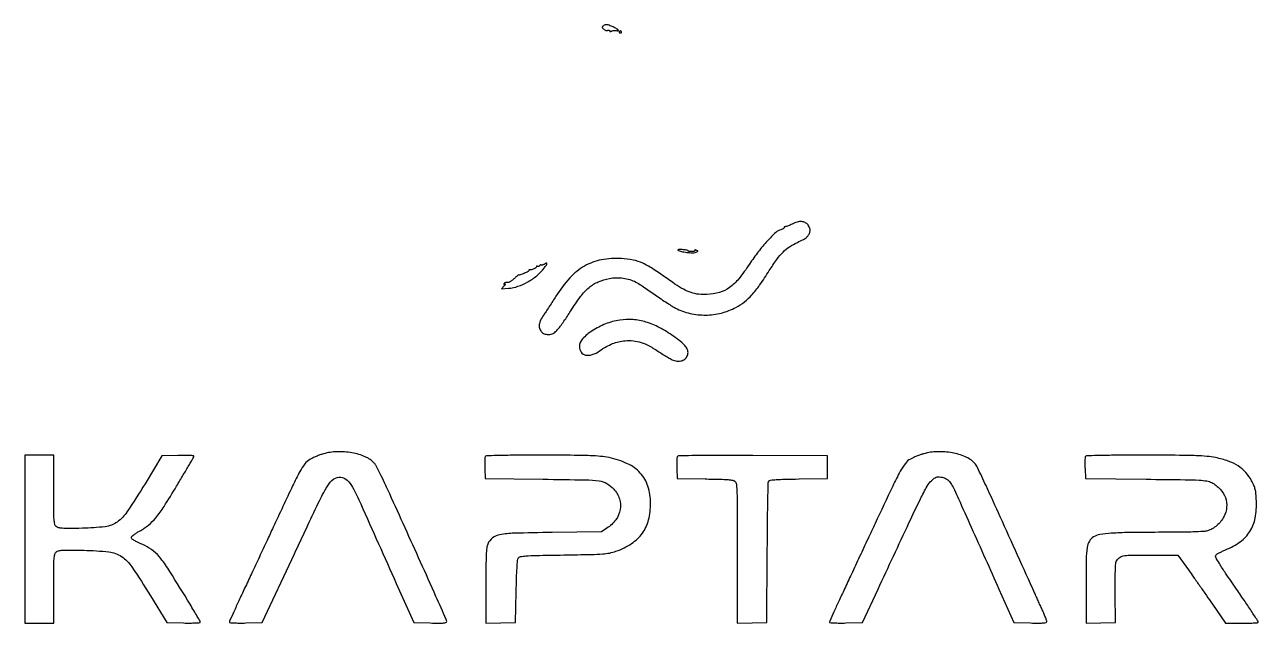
# Model space of a CAD drawing. Extents: x 16 to 992, y 19 to 493.
import ezdxf

# ---------------------------------------------------------------- set-up
doc = ezdxf.new("R2010")
doc.units = 0

msp = doc.modelspace()

# ---------------------------------------------------------------- linework, layer by layer
for points in [[(474.064302, 492.060903, 0.049253), (473.356902, 491.508937, 0.198141), (473.138608, 491.018216, 0.154164), (473.305499, 490.434711, 0.027064), (473.994446, 489.506693, 0.072014), (474.652309, 488.912854, 0.059717), (475.493654, 488.484187, 0.061566), (476.382669, 488.277013, 0.090685), (477.180143, 488.336858, -0.047943), (477.877116, 488.449309, -0.080705), (478.465417, 488.392119, -0.118838), (478.854692, 488.18221, -0.213062), (479, 487.85669, 0.193712), (479.128003, 487.538693, 0.19824), (479.439083, 487.401998, 0.099586), (479.953418, 487.493415, 0.03396), (480.642033, 487.819548, -0.058901), (481.406495, 488.136056, -0.03796), (482.347497, 488.325817, -0.037865), (483.310504, 488.371509, -0.056936), (484.142033, 488.252607, 0.076819), (485.633006, 488.099333, 0.623971), (485.835529, 488.572815, 0.090095), (484.492219, 489.658111, 0.018438), (481.75, 491.02693, 0.010589), (478.588553, 492.381972, 0.062587), (476.850821, 492.841901, 0.109062), (475.513567, 492.729931, 0.065937)], [(486.603006, 487.166667, 0.156081), (486.524383, 486.850742, 0.191391), (486.654049, 486.578125, 0.128073), (486.996371, 486.393832, 0.059847), (487.5, 486.333333, 0.059847), (488.003629, 486.393832, 0.128073), (488.345951, 486.578125, 0.191391), (488.475617, 486.850742, 0.156081), (488.396994, 487.166667, 0.030643), (488.17176, 487.485629, 0.036533), (487.921053, 487.755208, 0.039602), (487.681431, 487.94484, 0.148655), (487.5, 488, 0.148655), (487.318569, 487.94484, 0.039602), (487.078947, 487.755208, 0.036533), (486.82824, 487.485629, 0.030643)], [(623.5, 335, -0.012124), (621.903615, 334.234299, -0.014138), (620.350949, 333.5875, -0.013166), (619.01576, 333.115034, -0.078605), (618.288558, 333, 0.067431), (617.796014, 332.933271, 0.084192), (617.378514, 332.738095, 0.099601), (617.099319, 332.448409, 0.143067), (617, 332.108408, -0.210026), (616.830269, 331.722161, -0.05012), (616.25539, 331.291836, -0.043062), (615.435772, 330.889482, -0.031102), (614.465156, 330.580611, 0.127869), (610.378956, 328.346915, 0.019629), (603.831491, 321.687512, 0.021), (596.635541, 313.068809, 0.017437), (589.705099, 303.336617, -0.023867), (581.150941, 291.645319, -0.06775), (573.818805, 284.730535, -0.085375), (565.95428, 280.926853, -0.055835), (556, 279.232547, -0.042482), (549.435948, 279.415559, -0.051176), (543.409875, 280.731824, -0.046652), (537.350746, 283.36928, -0.027597), (530.659828, 287.554537, 0.006136), (514.2472, 298.828269, 0.03624), (505.187052, 303.98159, 0.060039), (497.601445, 306.535617, 0.036755), (488.231127, 307.773629, 0.062212), (472.547667, 306.731008, 0.083174), (459.204308, 301.760093, 0.076811), (447.45732, 292.340207, 0.045077), (436.508394, 277.981918, -0.002382), (433.94888, 273.954729, -0.001979), (431.188747, 269.694427, -0.001997), (428.629316, 265.81192, -0.005405), (426.772654, 263.084217, 0.033465), (424.269986, 258.923666, 0.08301), (423.192104, 255.547037, 0.111167), (423.420273, 252.630409, 0.09558), (424.871159, 249.910784, 0.055619), (425.958404, 248.837333, 0.070164), (427.178568, 248.126033, 0.062666), (428.656564, 247.728857, 0.034353), (430.529855, 247.6, 0.045577), (432.696204, 247.79788, 0.085056), (434.34528, 248.403362, 0.063991), (435.987097, 249.64991, 0.016945), (438.259127, 252.041781, 0.021723), (440.177028, 254.401948, 0.007074), (442.804386, 258.045094, 0.007035), (445.612315, 262.179689, 0.007871), (448.197146, 266.241197, -0.022698), (455.897512, 277.583783, -0.057668), (462.722753, 284.807922, -0.072712), (469.979471, 289.291133, -0.057276), (478.831238, 291.969398, -0.039809), (484.23546, 292.510593, -0.038823), (489.703512, 292.196536, -0.039561), (494.953436, 291.055256, -0.04545), (499.708108, 289.13422, -0.023581), (501.844507, 287.905414, -0.004052), (505.764257, 285.352834, -0.004406), (510.319123, 282.275692, -0.003923), (515, 278.99855, 0.004711), (519.732814, 275.696143, 0.00497), (524.44375, 272.542825, 0.004761), (528.556763, 269.904168, 0.022342), (531, 268.517549, 0.061534), (542.578925, 264.309068, 0.059247), (554.985581, 262.972088, 0.059149), (567.378946, 264.581842, 0.060935), (578.918545, 269.044952, 0.043504), (585.623833, 273.416202, 0.042306), (591.53981, 278.919019, 0.031811), (597.697518, 286.63731, 0.011971), (605.343902, 298.160302, -0.015614), (611.271669, 306.953666, -0.03921), (616.265542, 312.849639, -0.049146), (621.373588, 317.078012, -0.041008), (627.519379, 320.525994, 0.012068), (632.415816, 322.912037, 0.057661), (634.990608, 324.64634, 0.092346), (636.488259, 326.50342, 0.062227), (637.476131, 329.048876, 0.062051), (637.637086, 330.362049, 0.068914), (637.45942, 331.626506, 0.061169), (636.916749, 332.912232, 0.036251), (635.983945, 334.293281, 0.105767), (633.708125, 336.185139, 0.106962), (630.866685, 336.970503, 0.086101), (627.452959, 336.575395, 0.046151)], [(533.5, 314.094442, 0.053929), (536.692967, 313.140101, 0.022098), (541.179369, 312.514757, 0.018346), (545.534018, 312.263578, 0.133569), (547.546134, 312.76588, 0.012436), (548.549697, 313.360748, 0.256305), (548.714972, 313.656884, 0.295571), (548.543676, 313.925583, 0.015519), (547.557521, 314.339554, 0.031277), (546.951357, 314.529638, 0.103939), (546.536177, 314.543845, 0.295358), (546.374603, 314.394131, 0.203405), (546.413632, 314.139747, -0.354644), (546.371795, 313.814783, -0.100605), (545.907985, 313.523604, -0.055626), (545.067113, 313.309847, -0.02735), (543.96557, 313.218084, -0.023748), (542.828998, 313.239754, -0.038283), (541.871136, 313.377747, -0.045221), (541.187786, 313.596633, -0.301254), (541, 313.880022, 0.337093), (540.771241, 314.180776, 0.020707), (539.604687, 314.452521, 0.023983), (538.070894, 314.667883, 0.014745), (536.25, 314.781021, 0.007164), (534.045091, 314.821238, 0.062223), (533.072972, 314.703649, 0.569387), (532.996466, 314.448134, 0.10749)], [(427.047746, 303.05067, -0.041469), (426.438226, 302.732449, -0.046714), (425.808051, 302.534119, -0.052397), (425.249054, 302.474162, -0.139833), (424.866844, 302.582295, 0.140411), (424.539788, 302.674424, 0.099908), (424.164767, 302.597006, 0.085105), (423.798518, 302.360943, 0.068831), (423.5, 302, -0.088941), (423.185645, 301.649431, -0.094986), (422.775821, 301.439712, -0.099917), (422.334982, 301.402413, -0.110145), (421.930902, 301.542705, 0.083218), (421.575233, 301.687875, 0.161891), (421.273452, 301.65774, 0.181844), (421.072789, 301.45912, 0.108108), (421, 301.126405, -0.256832), (420.569172, 300.342995, -0.037112), (418.902527, 299.451858, -0.039949), (417.045033, 298.801126, -0.129562), (415.75, 298.801875, 0.1244), (415.464413, 298.804942, 0.133585), (415.220312, 298.670832, 0.117792), (415.056817, 298.414803, 0.083645), (415, 298.077552, -0.291937), (414.553686, 297.378299, -0.009726), (411.401662, 295.988911, -0.010601), (408.212806, 294.73547, -0.234881), (407.25, 294.83994, 0.294331), (407.077241, 294.83942, 0.009915), (406.485938, 294.43892, 0.015871), (405.784663, 293.909222, 0.010046), (405, 293.25, -0.000684), (404.106102, 292.469995, -0.000443), (403.070064, 291.570064, -0.000445), (402.056553, 290.692855, -0.000845), (401.238516, 289.988516, -0.050118), (400.442915, 289.433626, -0.042924), (399.511168, 289.014107, -0.045014), (398.589489, 288.781412, -0.087116), (397.831753, 288.793885, 0.072848), (397.1469, 288.824597, 0.064225), (396.450124, 288.66226, 0.067103), (395.847334, 288.339826, 0.098324), (395.438728, 287.90086, 0.02757), (395.150012, 287.370416, 0.389485), (395.208592, 287.180701, 0.252544), (395.458354, 287.17227, 0.017712), (396.095492, 287.517386, -0.164274), (396.406346, 287.582409, -0.493717), (396.499926, 287.4242, -0.068533), (396.19008, 286.882953, -0.014521), (395.5, 286.039677), (393.5, 283.735565), (399, 284.17964, 0.0632), (406.410174, 285.734281, 0.045523), (414.120334, 289.214614, 0.044492), (421.274932, 294.15064, 0.052071), (427.037138, 300.046891, 0.012038), (428.949243, 302.584305, 0.155785), (429.309009, 303.697386, 0.545768), (428.827759, 304.009361, 0.03502)], [(486.950604, 258.958487, 0.055584), (475.715397, 255.9618, 0.05245), (465.178957, 250.523023, 0.057757), (457.417525, 244.029275, 0.191985), (455, 237.965204, 0.154408), (456.370657, 233.632603, 0.190498), (459.884255, 231.322972, 0.134268), (465.119251, 231.647462, 0.068532), (471.049265, 234.627659, -0.02112), (476.445518, 238.013171, -0.035034), (481.286105, 240.339725, -0.038357), (486.072004, 241.827093, -0.032894), (491.281983, 242.661871, -0.048361), (497.752226, 242.638996, -0.054218), (503.843526, 241.350152, -0.045741), (510.303927, 238.555608, -0.022469), (517.973582, 233.910001, 0.008493), (521.67684, 231.522964, 0.009587), (525.313921, 229.36058, 0.008925), (528.467976, 227.640087, 0.050599), (530.242696, 226.930396, 0.088158), (534.295898, 226.509636, 0.118815), (537.796497, 227.626898, 0.132732), (540.144351, 230.090186, 0.125017), (541, 233.458821, 0.116983), (540.372728, 236.103174, 0.067171), (538.513178, 238.821541, 0.042131), (535.122607, 241.99599, 0.012909), (529.5, 246.203799, 0.032305), (518.280824, 253.114082, 0.049096), (507.695446, 257.457241, 0.054628), (497.371925, 259.358118, 0.055694)], [(16, 85.5), (16, 19), (27.5, 19), (39, 19), (39, 46.345012, -0.001321), (39.044845, 63.320422, -0.015363), (39.283876, 69.956053, -0.04036), (39.814173, 73.527461, -0.152964), (40.945085, 75.450303, -0.126445), (42.776306, 76.413005, -0.042844), (45.777505, 76.856826, -0.01851), (51.026725, 76.983704, -0.002188), (62.695085, 76.782681, -0.02159), (82.733161, 75.482879, -0.123186), (92.665172, 71.822626, -0.095354), (100.895446, 63.543498, -0.010308), (115.555668, 40.756405), (128.619539, 19.5), (141.809769, 19.220975, 0.006001), (147.079889, 19.172754, 0.011657), (151.287364, 19.282866, 0.00585), (154.641319, 19.488309, 0.393026), (155, 19.87413, 0.128804), (154.827221, 20.533711, 0.001527), (152.606745, 24.453118, 0.004486), (149.975391, 28.970246, 0.002901), (146.852748, 34.153155, 0.002505), (130.937518, 59.934204, 0.025173), (123.71148, 70.308295, 0.059814), (117.991272, 76.111157, 0.057894), (111, 80.469307, -0.002543), (104.64286, 83.515525, -0.026388), (102.10434, 84.917869, -0.074245), (100.901949, 85.942374, -0.181167), (100.5, 87.015299, -0.211322), (100.829153, 87.759317, -0.020129), (102.388606, 89.066211, -0.022947), (104.466355, 90.52265, -0.016054), (106.929296, 91.976954, 0.045479), (113.963717, 96.709094, 0.049718), (119.798975, 102.509766, 0.030553), (126.27102, 111.425077, 0.00667), (136.25, 127.574044, 0.0014), (141.521217, 136.420628, 0.002249), (145.960937, 143.99692, 0.000396), (149.846076, 150.70795, 0.13175), (150, 151.28196, 0.398514), (149.708942, 151.589144, 0.003652), (146.279176, 151.749063, 0.009592), (142.190288, 151.831286, 0.005754), (137.333364, 151.779877), (124.666727, 151.5), (111.274942, 129.5, -0.010337), (97.195723, 107.412084, -0.091175), (89.171694, 99.137071, -0.124783), (79.693089, 95.453422, -0.02576), (61.683432, 94.174899, -0.002386), (50.701341, 94.014654, -0.019123), (45.64512, 94.158406, -0.043257), (42.72803, 94.60861, -0.124634), (40.933432, 95.560243, -0.153752), (39.81017, 97.476828, -0.039683), (39.283673, 101.065313, -0.015261), (39.04501, 107.722369, -0.001329), (39, 124.654988), (39, 152), (27.5, 152), (16, 152)], [(252.398284, 153.110679, 0.017415), (249.719892, 152.24191, 0.011567), (246.710137, 151.06894, 0.01165), (243.837606, 149.792868, 0.02219), (241.602747, 148.613082, 0.096943), (237.708251, 145.174032, 0.039946), (233.868046, 139.23898, 0.013455), (228.065561, 127.745808, 0.000939), (212.699668, 95, -0.000087), (207.808686, 84.530628, -0.000046), (201.726039, 71.519434, -0.000045), (195.4925, 58.191803, -0.00007), (190.096547, 46.661904, 0.001308), (185.459398, 36.689143, 0.002086), (181.553361, 28.137351, 0.000412), (178.151789, 20.590459, 0.106053), (178, 19.882879, 0.392093), (178.363649, 19.490443, 0.006331), (181.635523, 19.282562, 0.012033), (185.779308, 19.171793, 0.006022), (191.021178, 19.220975), (204.042355, 19.5), (229.504457, 74, -0.001595), (248.408266, 114.128089, -0.025051), (255.58024, 127.460563, -0.09092), (260.662859, 133.197877, -0.202144), (266.190138, 134.701323, -0.157246), (271.284487, 132.270124, -0.083365), (275.546043, 126.632126, -0.0148), (281.923332, 113.473828, -0.000344), (310.122355, 50.5), (323.978245, 19.5), (336.989122, 19.220975, 0.003733), (343.95586, 19.123594, 0.023484), (347.507195, 19.267317, 0.048681), (349.450951, 19.630455, 0.333838), (350, 20.361138, 0.104895), (349.634403, 22.084648, 0.000417), (341.527413, 40.292984, 0.001223), (329.328904, 67.450838, 0.000187), (304.878906, 121.476373, 0.003984), (300.904174, 130.067567, 0.005536), (297.198084, 137.693652, 0.003511), (293.974737, 144.032044, 0.068399), (292.711648, 145.823691, 0.106358), (285.569021, 150.796964, 0.054423), (275.047839, 153.908755, 0.051741), (263.302332, 154.796495, 0.062801)], [(380.423642, 150.661609, 0.079281), (380.235027, 149.7687, 0.006579), (380.147568, 147.392336, 0.008656), (380.129541, 144.539392, 0.006569), (380.205027, 141.411609), (380.5, 133.5), (426, 133, -0.001643), (459.913396, 132.515861, -0.030057), (470.668288, 131.678993, -0.096629), (476.791959, 129.578662, -0.078564), (482.196195, 125.209546, -0.103651), (486.72136, 117.442689, -0.123777), (487.351798, 109.016442, -0.117366), (483.89486, 100.95902, -0.086955), (476.833396, 94.26928), (472.651405, 91.5), (433.575702, 90.892041, 0.002911), (403.302569, 90.244707, 0.037839), (392.101882, 89.088706, 0.118136), (386.262455, 86.525203, 0.132306), (382.510609, 81.679634, 0.072398), (381.717598, 78.58987, 0.015299), (381.293347, 73.025277, 0.00948), (381.059573, 64.218567, 0.001895), (381, 48.500383), (381, 18.936529), (392.75, 19.218265), (404.5, 19.5), (405, 44, -0.003099), (405.288622, 54.846421, -0.007611), (405.671453, 62.812068, -0.005852), (406.116942, 68.744856, -0.111894), (406.678223, 70.5, -0.211521), (408.381461, 71.71988, -0.033369), (412.55942, 72.299756, -0.012791), (420.584977, 72.66612, -0.000935), (442.678223, 73.067521, 0.001203), (464.449957, 73.474772, 0.012272), (473.470938, 73.886902, 0.029856), (479.042771, 74.614734, 0.038942), (484, 75.972984, 0.059108), (496.306275, 82.121615, 0.091631), (504.855309, 90.315438, 0.093835), (509.782297, 100.870224, 0.06473), (511.36997, 114, 0.074449), (509.228784, 127.476447, 0.108322), (503.249332, 137.871672, 0.100548), (493.083274, 145.324114, 0.057218), (478.547258, 150.106446, 0.026804), (471.81917, 151.122878, 0.015276), (463.610099, 151.663778, 0.00759), (450.81862, 151.920501, 0.001148), (425.218615, 151.986863, 0.001076), (401.727169, 151.943258, 0.006392), (389.45121, 151.737093, 0.004514), (381.485597, 151.429427, 0.29753)], [(532.426689, 150.669551, 0.079153), (532.236948, 149.772439, 0.006629), (532.148463, 147.394669, 0.008695), (532.129766, 144.539963, 0.006607), (532.205027, 141.411609), (532.5, 133.5), (554.443405, 133.229959, -0.00229), (566.589065, 133.024848, -0.014644), (572.737244, 132.712544, -0.026708), (576.387171, 132.222579, -0.138047), (578.193405, 131.324971, -0.190071), (579.31383, 129.061093, -0.013059), (579.734463, 121.79095, -0.007318), (579.958705, 108.634052, -0.000602), (580, 74.313277), (580, 18.936529), (591.75, 19.218265), (603.5, 19.5), (603.75854, 74.907827, -0.001157), (603.935902, 100.315175, -0.003655), (604.218626, 117.33913, -0.001314), (604.559177, 130.165225, -0.167426), (605.115631, 131.639327, -0.193183), (606.401901, 132.336032, -0.011946), (610.812018, 132.737812, -0.011173), (617.5454, 133.038442, -0.002604), (628.857091, 133.2315), (651.5, 133.5), (651.5, 142.5), (651.5, 151.5), (592.221663, 151.757942, 0.000769), (560.347654, 151.847645, 0.004869), (544.131525, 151.71043, 0.002797), (533.53889, 151.458347, 0.302502)], [(727.488963, 153.135502, 0.014811), (724.859914, 152.297338, 0.01013), (721.925035, 151.197661, 0.010219), (719.137351, 150.021683, 0.020283), (716.988963, 148.956744, 0.104628), (713.047146, 145.573743, 0.037988), (709.006112, 139.366656, 0.014662), (703.025604, 127.646672, 0.001337), (689.074204, 98, -0.00001), (683.473825, 86.016728, -0.000006), (676.848419, 71.841309, -0.000006), (670.274193, 57.776239, -0.00001), (664.845025, 46.161904, 0.001333), (660.30432, 36.380862, 0.002123), (656.479476, 27.990476, 0.000427), (653.151348, 20.589905, 0.105832), (653, 19.882879, 0.392101), (653.36367, 19.490431, 0.006327), (656.636581, 19.282557, 0.012029), (660.781615, 19.17179, 0.00602), (666.02516, 19.220975), (679.050319, 19.5), (691.395763, 46, -0.000354), (715.873737, 98.446043, -0.004836), (724.973145, 117.425755, -0.011019), (730.239359, 127.571829, -0.080951), (733.588725, 131.866577, -0.020179), (735.770381, 133.728709, -0.079878), (737.307353, 134.581934, -0.090361), (738.935346, 134.856576, -0.030066), (741.356919, 134.678953, -0.076755), (744.519634, 133.747059, -0.082285), (747.169971, 131.918455, -0.064755), (749.54166, 128.94517, -0.028707), (751.893214, 124.5, -0.001807), (755.029467, 117.580919, -0.000092), (765.128817, 95.073104, -0.000159), (776.286269, 70.173647, -0.000174), (787.099124, 46), (798.941473, 19.5), (811.970737, 19.220975, 0.003819), (818.863463, 19.126031, 0.022788), (822.455434, 19.267743, 0.044604), (824.454787, 19.619489, 0.339037), (825, 20.331127, 0.089182), (824.836682, 21.239495, 0.005015), (823.808505, 23.923627, 0.007579), (822.497629, 27.103597, 0.005473), (820.943847, 30.610153, -0.00015), (819.291882, 34.23363, -0.000161), (817.682352, 37.769857, -0.000152), (816.30266, 40.806164, -0.000772), (815.536758, 42.5, 0.000224), (788.155611, 103.232183, 0.002367), (776.854458, 127.955712, 0.002929), (770.112632, 142.300923, 0.076515), (767.717581, 145.817375, 0.106283), (760.585288, 150.784933, 0.054215), (750.069023, 153.903317, 0.05162), (738.342783, 154.805632, 0.063247)], [(855.423642, 150.661609, 0.079281), (855.235027, 149.7687, 0.006579), (855.147568, 147.392336, 0.008656), (855.129541, 144.539392, 0.006569), (855.205027, 141.411609), (855.5, 133.5), (903.5, 133, -0.000686), (934.380938, 132.635952, -0.009452), (945.567038, 132.277152, -0.02635), (951.651539, 131.64418, -0.084543), (955.5, 130.347318, -0.082041), (962.217456, 125.161473, -0.101799), (966.314437, 118.43018, -0.106643), (967.311975, 110.880704, -0.09797), (965.171879, 103.336912, -0.053663), (962.805942, 99.717578, -0.044333), (959.580194, 96.422718, -0.044865), (955.87369, 93.789354, -0.059308), (952.077716, 92.14143, -0.060816), (948.999874, 91.61432, -0.004533), (940.477355, 91.281201, -0.005212), (928.974248, 91.055969, -0.002146), (913.38398, 90.980191, 0.003307), (889.895912, 90.81151, 0.014449), (876.015391, 90.218575, 0.023008), (867.062607, 89.160889, 0.092755), (861.912385, 87.289173, 0.133242), (858.652867, 83.943188, 0.089318), (856.916203, 78.860116, 0.034106), (856.156141, 69.709792, 0.003672), (856, 48.448028), (856, 18.936529), (867.60689, 19.218265), (879.21378, 19.5), (879.058671, 42.725642, -0.003397), (879.059815, 52.598432, -0.007074), (879.221849, 60.291981, -0.004737), (879.488977, 66.266716, -0.109748), (879.945232, 67.897666, -0.089552), (882.321352, 70.896699, -0.133765), (885.306974, 72.361789, -0.044679), (890.703503, 72.908383, -0.002911), (906.441213, 73), (928.739568, 73), (937.119784, 61.191188, -0.001068), (941.076442, 55.590444, -0.000515), (946.122687, 48.399179, -0.00051), (951.368321, 40.891077, -0.000732), (956, 34.226511), (966.5, 19.070644), (979.190983, 19.035322, 0.005538), (984.08584, 19.07591, 0.008776), (988.276456, 19.230688, 0.003462), (991.824666, 19.448795, 0.254048), (992.298872, 19.75, 0.277878), (992.278649, 20.331922, 0.000655), (987.447347, 27.736271, 0.003822), (981.884128, 36.097771, 0.002335), (975.197601, 45.884116, -0.002335), (966.414014, 58.739662, -0.010952), (961.560947, 66.264236, -0.010576), (958.612522, 71.299027, -0.274436), (958.65349, 72.812444, -0.111736), (959.407956, 73.567062, -0.014789), (961.365716, 74.723033, -0.016542), (963.808741, 75.966206, -0.013191), (966.518764, 77.148108, 0.059987), (978.082049, 83.535956, 0.096797), (985.750989, 91.714204, 0.094939), (989.868263, 102.299084, 0.055882), (990.821122, 115.887058, 0.009796), (990.476643, 121.506241, 0.037974), (989.932337, 124.950629, 0.045806), (988.926555, 127.943623, 0.019062), (987.056018, 131.7781, 0.061136), (982.39547, 138.388496, 0.065802), (976.377323, 143.490169, 0.057978), (968.585016, 147.311389, 0.034156), (958.582292, 150.099268, 0.027364), (951.735353, 151.125778, 0.015082), (943.284514, 151.666848, 0.007321), (929.958679, 151.921858, 0.001053), (902.718615, 151.986863, 0.001013), (877.867437, 151.943471, 0.00606), (864.918403, 151.737651, 0.004093), (856.493556, 151.43254, 0.298414)]]:
    msp.add_lwpolyline(points, format="xyb", close=True)

doc.saveas('drawing.dxf')
